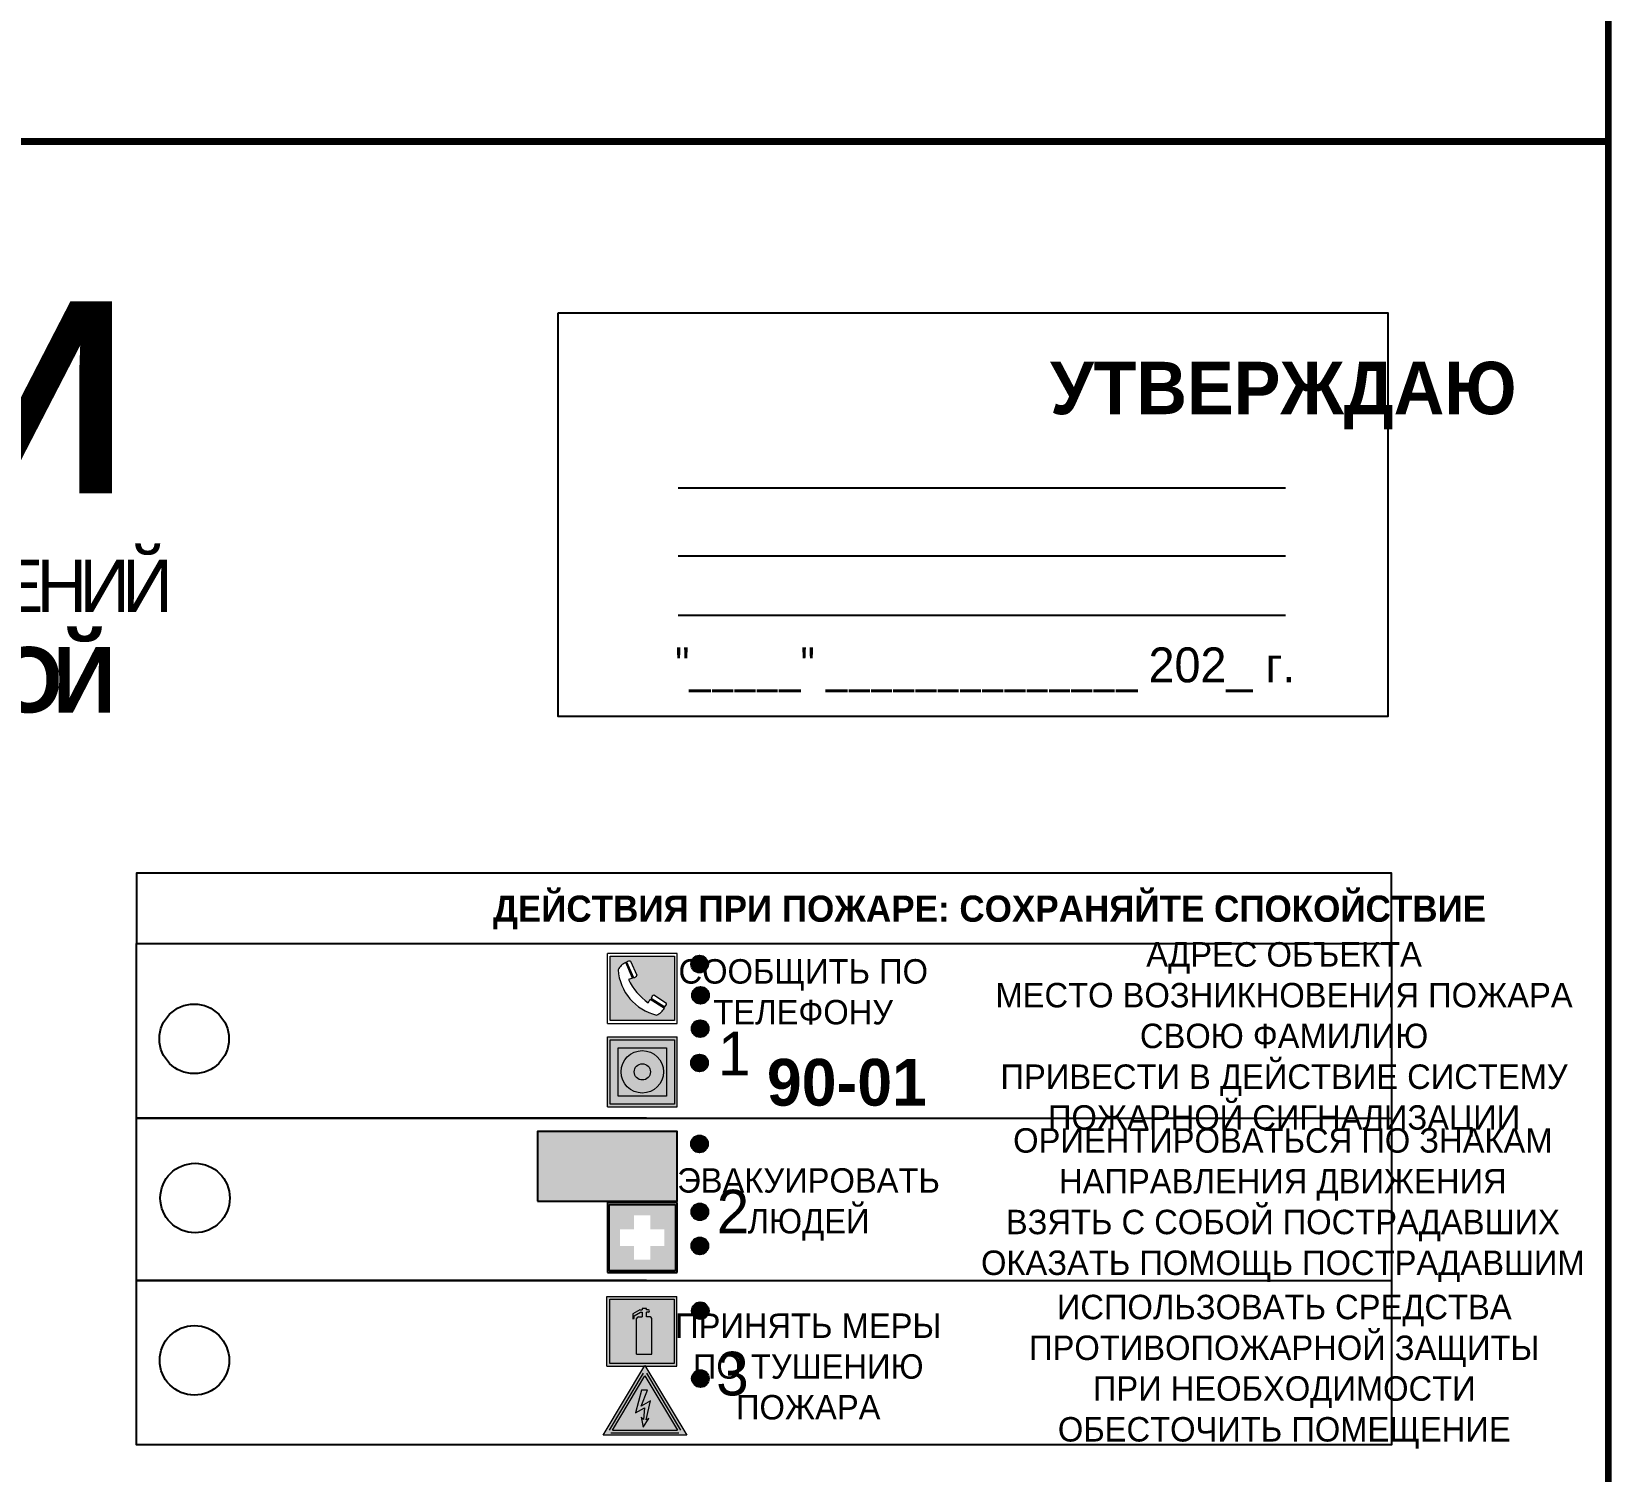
# Model space of a CAD drawing. Header units: millimetres. Extents: x 13114 to 67229, y 22859 to 38520.
# Drawn here: x 30390.8 to 30571.4, y 24913.3 to 25078.1 of the extents above; entities that cross this region are included whole.
import ezdxf

# ---------------------------------------------------------------- set-up
doc = ezdxf.new("R2010")
doc.units = ezdxf.units.MM
doc.styles.add('обычный', font='arial.ttf')

# ---------------------------------------------------------------- blocks, each defined once
blk = doc.blocks.new('A$C3E6D3DDE')
at = {"lineweight": 5}
h = blk.add_hatch(color=40, dxfattribs=at)
h.paths.add_polyline_path([(24.1, 1.45), (16.46, -11.35), (31.74, -11.35)])
h.paths.add_polyline_path([(24.09, -0.46), (30.03, -10.41), (18.14, -10.41)], flags=16)
h.paths.add_polyline_path([(24.54, -3.08), (23.41, -6.02), (25.13, -5.01), (24.33, -8.5), (24.82, -8.27), (23.79, -9.86), (23.4, -8.04), (23.8, -8.43), (24.04, -6.29), (22.39, -7.25), (23.44, -3.08)], flags=0)
h = blk.add_hatch(color=256, dxfattribs=at)
h.paths.add_polyline_path([(24.37, 0.03, 0.567511), (23.82, 0.03), (17.59, -10.4, 0.582454), (17.86, -10.88), (30.32, -10.88, 0.582149), (30.6, -10.4)])
h.paths.add_polyline_path([(24.09, -0.46), (18.14, -10.41), (30.03, -10.41)], flags=16)
h.paths.add_polyline_path([(24.54, -3.08), (23.41, -6.02), (25.13, -5.01), (24.33, -8.5), (24.82, -8.27), (23.79, -9.86), (23.4, -8.04), (23.8, -8.43), (24.04, -6.29), (22.39, -7.25), (23.44, -3.08)], flags=0)
h = blk.add_hatch(color=40, dxfattribs=at)
h.paths.add_polyline_path([(24.09, -0.46), (18.14, -10.41), (30.03, -10.41)])
h.paths.add_polyline_path([(24.82, -8.27), (23.79, -9.86), (23.4, -8.04), (23.8, -8.43), (24.04, -6.29), (22.39, -7.25), (23.44, -3.08), (24.54, -3.08), (23.41, -6.02), (25.13, -5.01), (24.33, -8.5)], flags=16)
at = {"color": 40, "lineweight": 5}
for p, q in [((16.46, -11.35), (24.1, 1.45)), ((24.1, 1.45), (31.74, -11.35))]:
    blk.add_line(p, q, dxfattribs=at)
at = {"lineweight": 5}
for p, q in [((17.59, -10.4), (23.82, 0.03)), ((24.37, 0.03), (30.6, -10.4)), ((18.14, -10.41), (24.09, -0.46)), ((24.09, -0.46), (30.03, -10.41)), ((23.44, -3.08), (22.39, -7.25)), ((23.41, -6.02), (24.54, -3.08)), ((25.13, -5.01), (23.41, -6.02)), ((24.54, -3.08), (23.44, -3.08)), ((24.33, -8.5), (25.13, -5.01)), ((22.39, -7.25), (24.04, -6.29)), ((23.8, -8.43), (23.4, -8.04)), ((23.4, -8.04), (23.79, -9.86)), ((23.79, -9.86), (24.82, -8.27)), ((24.04, -6.29), (23.8, -8.43)), ((24.82, -8.27), (24.33, -8.5)), ((17.86, -10.88), (30.32, -10.88)), ((18.14, -10.41), (30.03, -10.41))]:
    blk.add_line(p, q, dxfattribs=at)
at = {"color": 50, "lineweight": 5}
blk.add_line((31.74, -11.35), (16.46, -11.35), dxfattribs=at)
blk = doc.blocks.new('A$C456E1F9C')
at = {"lineweight": 5}
h = blk.add_hatch(color=242, dxfattribs=at)
h.paths.add_polyline_path([(0.51, -1.47), (0.51, -13.26), (12.29, -13.26), (12.29, -1.47)])
h.paths.add_polyline_path([(5.42, -4.95, -0.254479), (4.78, -5.4), (3.52, -2.53, -0.209735), (4.23, -2.4)], flags=16)
h.paths.add_polyline_path([(8.53, -8.6), (10.87, -10.17), (10.54, -10.76), (8.03, -9.13, -0.192251)], flags=16)
h.paths.add_polyline_path([(4.61, -5.49, 0.005518), (3.87, -5.72, 0.128647), (7.49, -10.01, 0.00809), (7.83, -9.33), (10.47, -10.97, -0.16736), (8.99, -12.25, -0.327862), (1.95, -3.95, -0.166952), (3.36, -2.62)], flags=16)
at = {"color": 242, "lineweight": 5}
for p, q in [((0, -13.77), (0, -0.97)), ((12.8, -0.97), (0, -0.97)), ((4.61, -5.49), (3.36, -2.62)), ((3.52, -2.53), (4.78, -5.4)), ((4.23, -2.4), (5.42, -4.95)), ((12.8, -13.77), (12.8, -0.97)), ((10.81, -10.12), (8.53, -8.6)), ((7.83, -9.33), (10.47, -10.97)), ((8.03, -9.13), (10.54, -10.76)), ((10.54, -10.76), (10.8, -10.3)), ((10.8, -10.3), (10.81, -10.12)), ((0, -13.77), (12.8, -13.77))]:
    blk.add_line(p, q, dxfattribs=at)
blk.add_lwpolyline([(0.51, -1.47), (12.29, -1.47), (12.29, -13.26), (0.51, -13.26)], close=True, dxfattribs=at)
for centre, radius, start, end in [((4.59, -5.34), 2.99, 114.2845, 152.1974), ((4.02, -3.27), 0.891, 76.3284, 123.7092), ((11.12, -3.31), 9.19, 183.9915, 256.6009), ((14.98, -39.1), 35.17, 107.1487, 108.4135), ((13.86, -0.94), 11.08, 205.5536, 234.8762), ((4.68, -4.59), 0.824, 276.9621, 334.0723), ((8.94, -9.5), 0.989, 114.4092, 157.9388), ((-13.31, 0.8), 23.44, 332.5487, 334.4027), ((7.87, -9.46), 3, 291.9291, 329.9329)]:
    blk.add_arc(centre, radius, start, end, dxfattribs=at)
blk = doc.blocks.new('A$C54414219')
at = {"true_color": 0xffffff}
h = blk.add_hatch(color=7, dxfattribs=at)
h.paths.add_polyline_path([(2.39, -9.45), (2.39, -18.3), (11.23, -18.3), (11.23, -9.45)], flags=0)
h.paths.add_polyline_path([(10.71, -13.87, -1), (2.92, -13.87, -1)], flags=0)
h.paths.add_polyline_path([(8.3, -13.87, -1), (5.33, -13.87, -1)], flags=0)
h.paths.add_polyline_path([(0.41, -7.47), (0.41, -20.27), (13.21, -20.27), (13.21, -7.47)])
h.paths.add_polyline_path([(0.92, -19.77), (12.71, -19.77), (12.71, -7.98), (0.92, -7.98)], flags=16)
h.paths.add_polyline_path([(11.23, -9.45), (11.23, -18.3), (2.39, -18.3), (2.39, -9.45)], flags=0)
at = {"lineweight": 5}
h = blk.add_hatch(color=242, dxfattribs=at)
h.paths.add_polyline_path([(12.71, -7.98), (0.92, -7.98), (0.92, -19.77), (12.71, -19.77)])
h.paths.add_polyline_path([(11.23, -18.3), (2.39, -18.3), (2.39, -9.45), (11.23, -9.45)], flags=16)
h.paths.add_polyline_path([(10.71, -13.87, -1), (2.92, -13.87, -1)], flags=0)
h.paths.add_polyline_path([(8.3, -13.87, -1), (5.33, -13.87, -1)], flags=0)
at = {"true_color": 0xffffff}
h = blk.add_hatch(color=7, dxfattribs=at)
h.paths.add_polyline_path([(2.39, -9.45), (2.39, -18.3), (11.23, -18.3), (11.23, -9.45)])
h.paths.add_polyline_path([(10.71, -13.87, -1), (2.92, -13.87, -1)], flags=16)
h.paths.add_polyline_path([(8.3, -13.87, -1), (5.33, -13.87, -1)], flags=0)
at = {"lineweight": 5}
h = blk.add_hatch(color=242, dxfattribs=at)
h.paths.add_polyline_path([(2.92, -13.87, 1), (10.71, -13.87, 1)])
h.paths.add_polyline_path([(8.3, -13.87, -1), (5.33, -13.87, -1)], flags=16)
at = {"color": 242, "lineweight": 5}
for p, q in [((0.41, -20.27), (0.41, -7.47)), ((0.41, -7.47), (13.21, -7.47)), ((0.41, -7.47), (13.21, -7.47)), ((13.21, -20.27), (13.21, -7.47)), ((0.41, -20.27), (13.21, -20.27))]:
    blk.add_line(p, q, dxfattribs=at)
for points in [[(0.92, -7.98), (12.71, -7.98), (12.71, -19.77), (0.92, -19.77)], [(2.39, -9.45), (11.23, -9.45), (11.23, -18.3), (2.39, -18.3)]]:
    blk.add_lwpolyline(points, close=True, dxfattribs=at)
for radius in [3.89, 1.49]:
    blk.add_circle((6.81, -13.87), radius, dxfattribs=at)
blk = doc.blocks.new('A$C32E8229D')
at = {"true_color": 0xffffff}
blk.add_hatch(color=7, dxfattribs=at).paths.add_polyline_path([(0, 0), (0, -8), (16, -8), (16, 0)])
h = blk.add_hatch(color=126)
h.paths.add_polyline_path([(0.2, -0.2), (15.8, -0.2), (15.8, -7.8), (0.2, -7.8)])
h.paths.add_polyline_path([(13.49, -2.05), (12.08, -2.05), (11.37, -2.63, 0.162397), (11.29, -2.84), (11.29, -3.63), (10.35, -3.63), (10.35, -4.05), (11.68, -4.05), (11.68, -3.48), (12.26, -4.28), (11.29, -5.1), (11.29, -6.78), (11.85, -6.78), (11.85, -5.44), (12.8, -4.64), (12.8, -5.94), (14.46, -5.94), (14.46, -5.39), (13.45, -5.39), (13.45, -3.97), (12.46, -2.59), (13.15, -2.59), (13.69, -3.34), (14.18, -3)], flags=16)
h.paths.add_polyline_path([(10.74, -1.82, 1), (11.8, -1.82, 1)], flags=16)
h.paths.add_polyline_path([(9.39, -3.59), (5.99, -3.59), (6.56, -3.03), (5.91, -3.03), (5.1, -3.83), (5.91, -4.64), (6.56, -4.64), (5.99, -4.09), (9.39, -4.09)], flags=16)
h.paths.add_polyline_path([(4.29, -1.08), (1.72, -1.08), (1.72, -6.6), (4.29, -6.6)], flags=16)
at = {"color": 126}
blk.add_lwpolyline([(16, -8), (0, -8), (0, 0), (16, 0)], close=True, dxfattribs=at)
blk = doc.blocks.new('A$C18900ED3')
h = blk.add_hatch(color=126)
h.paths.add_polyline_path([(-0.18, -0.18), (-7.02, -0.18), (-7.02, -7.02), (-0.18, -7.02)])
h.paths.add_polyline_path([(-5.89, -4.46), (-5.89, -2.77), (-4.46, -2.77), (-4.46, -1.31), (-2.77, -1.31), (-2.77, -2.77), (-1.33, -2.77), (-1.33, -4.46), (-2.77, -4.46), (-2.77, -5.89), (-4.46, -5.89), (-4.46, -4.46)], flags=16)
at = {"color": 126}
for p, q in [((-7.2, 0), (-7.2, -7.2)), ((0, 0), (-7.2, 0)), ((0, -7.2), (0, 0)), ((-7.02, -7.02), (-7.02, -0.18)), ((-7.02, -0.18), (-0.18, -0.18)), ((-0.18, -0.18), (-0.18, -7.02)), ((-7.2, -7.2), (0, -7.2)), ((-0.18, -7.02), (-7.02, -7.02))]:
    blk.add_line(p, q, dxfattribs=at)
blk = doc.blocks.new('A$C3AD82952')
at = {"true_color": 0xf5f5ff}
h = blk.add_hatch(color=7, dxfattribs=at)
h.dxf.hatch_style = 1
h.paths.add_polyline_path([(8.21, 8.73, 0.414214), (7.89, 9.05), (7.22, 9.05), (7.22, 9.92), (7.59, 9.92, 1), (7.57, 10.36), (7.22, 10.36), (7.22, 10.6), (6.43, 10.6), (6.43, 10.36), (6.01, 10.36), (4.74, 9.59), (4.74, 8.69), (4.98, 8.73), (4.98, 9.26), (6.12, 9.91), (6.43, 9.91), (6.43, 9.05), (5.76, 9.05, 0.414214), (5.44, 8.73), (5.44, 2.2), (8.21, 2.2)], flags=0)
h.paths.add_polyline_path([(12.8, 12.8), (0, 12.8), (0, 0), (12.8, 0)])
h.paths.add_polyline_path([(0.51, 12.29), (12.29, 12.29), (12.29, 0.51), (0.51, 0.51)], flags=16)
h.paths.add_polyline_path([(4.74, 9.59), (6.01, 10.36), (6.43, 10.36), (6.43, 10.6), (7.22, 10.6), (7.22, 10.36), (7.59, 10.36, -0.94586), (7.59, 9.92), (7.22, 9.92), (7.22, 9.05), (7.89, 9.05, -0.414214), (8.21, 8.73), (8.21, 2.2), (5.44, 2.2), (5.44, 8.73, -0.414214), (5.76, 9.05), (6.43, 9.05), (6.43, 9.91), (6.12, 9.91), (4.98, 9.26), (4.98, 8.73), (4.74, 8.69)], flags=0)
h = blk.add_hatch(color=242)
h.dxf.hatch_style = 1
h.paths.add_polyline_path([(12.29, 12.29), (0.51, 12.29), (0.51, 0.51), (12.29, 0.51)])
h.paths.add_polyline_path([(4.74, 8.69), (4.74, 9.59), (6.01, 10.36), (6.43, 10.36), (6.43, 10.6), (7.22, 10.6), (7.22, 10.36), (7.59, 10.36, -0.94586), (7.59, 9.92), (7.22, 9.92), (7.22, 9.05), (7.89, 9.05, -0.414214), (8.21, 8.73), (8.21, 2.2), (5.44, 2.2), (5.44, 8.73, -0.414214), (5.76, 9.05), (6.43, 9.05), (6.43, 9.91), (6.12, 9.91), (4.98, 9.26), (4.98, 8.73)], flags=16)
h = blk.add_hatch(color=7, dxfattribs=at)
h.dxf.hatch_style = 1
h.paths.add_polyline_path([(8.21, 8.73, 0.414214), (7.89, 9.05), (7.22, 9.05), (7.22, 9.92), (7.59, 9.92, 1), (7.57, 10.36), (7.22, 10.36), (7.22, 10.6), (6.43, 10.6), (6.43, 10.36), (6.01, 10.36), (4.74, 9.59), (4.74, 8.69), (4.98, 8.73), (4.98, 9.26), (6.12, 9.91), (6.43, 9.91), (6.43, 9.05), (5.76, 9.05, 0.414214), (5.44, 8.73), (5.44, 2.2), (8.21, 2.2)])
at = {"color": 242, "lineweight": 5}
for p, q in [((0, 0), (0, 12.8)), ((0, 12.8), (12.8, 12.8)), ((12.8, 0), (12.8, 12.8)), ((6.01, 10.36), (4.74, 9.59)), ((4.74, 9.59), (4.74, 8.69)), ((4.74, 8.69), (4.98, 8.73)), ((4.98, 9.26), (6.12, 9.91)), ((4.98, 8.73), (4.98, 9.26)), ((5.44, 2.2), (5.44, 8.73)), ((5.76, 9.05), (6.43, 9.05)), ((6.01, 10.36), (6.43, 10.36)), ((6.12, 9.91), (6.43, 9.91)), ((7.22, 10.6), (6.43, 10.6)), ((6.43, 10.6), (6.43, 10.36)), ((6.43, 9.91), (6.43, 9.05)), ((7.22, 10.36), (7.22, 10.6)), ((7.59, 10.36), (7.22, 10.36)), ((7.22, 9.05), (7.22, 9.92)), ((7.59, 9.92), (7.22, 9.92)), ((7.89, 9.05), (7.22, 9.05)), ((8.21, 2.2), (8.21, 8.73)), ((0, 0), (12.8, 0)), ((5.44, 2.2), (8.21, 2.2))]:
    blk.add_line(p, q, dxfattribs=at)
blk.add_lwpolyline([(0.51, 12.29), (12.29, 12.29), (12.29, 0.51), (0.51, 0.51)], close=True, dxfattribs=at)
for centre, radius, start, end in [((5.76, 8.73), 0.32, 90, 180), ((7.58, 10.14), 0.223, 273.1875, 86.8125), ((7.89, 8.73), 0.32, 0, 90)]:
    blk.add_arc(centre, radius, start, end, dxfattribs=at)

msp = doc.modelspace()

# ---------------------------------------------------------------- hatches: boundary and pattern name
at = {"lineweight": 0}
h = msp.add_hatch(color=256, dxfattribs=at)
h.dxf.hatch_style = 1
h.paths.add_polyline_path([(30466.32, 24971.36, 1), (30468.25, 24971.36, 1)])
h = msp.add_hatch(color=256, dxfattribs=at)
h.dxf.hatch_style = 1
h.paths.add_polyline_path([(30466.42, 24967.78, 1), (30468.36, 24967.78, 1)])
h = msp.add_hatch(color=256, dxfattribs=at)
h.dxf.hatch_style = 1
h.paths.add_polyline_path([(30466.39, 24963.97, 1), (30468.32, 24963.97, 1)])
h = msp.add_hatch(color=256, dxfattribs=at)
h.dxf.hatch_style = 1
h.paths.add_polyline_path([(30466.3, 24960.04, 1), (30468.24, 24960.04, 1)])
h = msp.add_hatch(color=256, dxfattribs=at)
h.dxf.hatch_style = 1
h.paths.add_polyline_path([(30466.32, 24950.77, 1), (30468.25, 24950.77, 1)])
h = msp.add_hatch(color=256, dxfattribs=at)
h.dxf.hatch_style = 1
h.paths.add_polyline_path([(30466.36, 24942.99, 1), (30468.29, 24942.99, 1)])
h = msp.add_hatch(color=256, dxfattribs=at)
h.dxf.hatch_style = 1
h.paths.add_polyline_path([(30466.35, 24939.09, 1), (30468.28, 24939.09, 1)])
h = msp.add_hatch(color=256, dxfattribs=at)
h.dxf.hatch_style = 1
h.paths.add_polyline_path([(30466.41, 24931.67, 1), (30468.34, 24931.67, 1)])
h = msp.add_hatch(color=256, dxfattribs=at)
h.dxf.hatch_style = 1
h.paths.add_polyline_path([(30466.41, 24923.9, 1), (30468.34, 24923.9, 1)])

# ---------------------------------------------------------------- linework, layer by layer
at = {"color": 6, "lineweight": 100}
for points in [[(29971.38, 25065.56), (30571.38, 25065.56), (30571.38, 25460.56), (29971.38, 25460.56)], [(29971.38, 24670.56), (30571.38, 24670.56), (30571.38, 25065.56), (29971.38, 25065.56)]]:
    msp.add_lwpolyline(points, close=True, dxfattribs=at)
for points in [[(30451.1, 25045.92), (30546.11, 25045.92), (30546.11, 24999.71), (30451.1, 24999.71)], [(30402.78, 24973.72), (30546.54, 24973.72), (30546.54, 24981.77), (30402.78, 24981.77)], [(30402.78, 24973.72), (30546.54, 24973.72), (30546.54, 24916.32), (30402.78, 24916.32)]]:
    msp.add_lwpolyline(points, close=True)
for points in [[(30464.85, 25025.87), (30534.38, 25025.87)], [(30464.85, 25018.11), (30534.38, 25018.11)], [(30464.85, 25011.32), (30534.38, 25011.32)], [(30461.19, 24953.72), (30402.78, 24953.72), (30546.54, 24953.72)], [(30461.19, 24935.15), (30402.78, 24935.15), (30546.54, 24935.15)]]:
    msp.add_lwpolyline(points)
for centre, radius in [((30467.29, 24971.36), 0.966), ((30467.39, 24967.78), 0.966), ((30409.4, 24962.8), 3.98), ((30467.35, 24963.97), 0.966), ((30467.27, 24960.04), 0.966), ((30467.28, 24950.77), 0.966), ((30409.5, 24944.57), 3.98), ((30467.32, 24942.99), 0.966), ((30467.31, 24939.09), 0.966), ((30467.37, 24931.67), 0.966), ((30409.43, 24925.99), 3.98), ((30467.38, 24923.9), 0.966)]:
    msp.add_circle(centre, radius)

# ---------------------------------------------------------------- block references
for name, p, xscale, yscale, zscale in [('A$C456E1F9C', (30456.73, 24973.18), 0.625, 0.625, 0.625), ('A$C54414219', (30456.47, 24967.69), 0.625, 0.625, 0.625), ('A$C18900ED3', (30464.73, 24944.05), 1.111111111007631, 1.111111111007631, 1.111111111007631), ('A$C3AD82952', (30456.68, 24925.31), 0.625, 0.625, 0.625), ('A$C3E6D3DDE', (30445.97, 24924.5), 0.625, 0.625, 0.625)]:
    msp.add_blockref(name, p, dxfattribs=dict(xscale=xscale, yscale=yscale, zscale=zscale))
at = {"xscale": -1}
msp.add_blockref('A$C32E8229D', (30464.73, 24952.2), dxfattribs=at)

# ---------------------------------------------------------------- texts
at = {"lineweight": 0, "style": 'обычный'}
for s, insert, char_height, width, attachment_point in [('{\\fProxima Nova Rg|b1|i0|c204|p2;ПЛАН ЭВАКУАЦИИ}', (30124.81, 25047.25), 22, 493.8901, 1), ('\\pi-18,l18,t18;{\\fProxima Nova Rg|b1|i0|c204|p2;УТВЕРЖДАЮ\\H1.1997x; }', (30534.14, 25036.45), 6, 126.6484, 5), ('{\\fArial Narrow|b0|i0|c204|p34;"_____" ______________ \\fProxima Nova Rg|b0|i0|c204|p2;202_ г. }', (30500.01, 25005.04), 4, 78.6503, 5), ('{\\fProxima Nova Rg|b1|i0|c204|p2;ДЕЙСТВИЯ ПРИ ПОЖАРЕ: СОХРАНЯЙТЕ СПОКОЙСТВИЕ\\H1.6644x; }', (30500.49, 24977.27), 3, 175.1736, 5), ('\\pi-8.4,l8.4,t8.4;{\\fProxima Nova Rg|b0|i0|c204|p2;АДРЕС ОБЪЕКТА\\PМЕСТО ВОЗНИКНОВЕНИЯ ПОЖАРА \\PСВОЮ ФАМИЛИЮ\\PПРИВЕСТИ В ДЕЙСТВИЕ СИСТЕМУ \\PПОЖАРНОЙ СИГНАЛИЗАЦИИ}', (30534.23, 24962.73), 2.8, 126.6484, 5), ('{\\fProxima Nova Rg|b0|i0|c204|p2;СООБЩИТЬ ПО \\PТЕЛЕФОНУ}', (30479.16, 24968.17), 2.8, 126.6484, 5), ('{\\fProxima Nova Rg|b0|i0|c204|p2;1\\H1.1667x; }', (30471.26, 24961.11), 5, 126.6484, 5), ('{\\fProxima Nova Rg|b1|i0|c204|p2;\\H1.0714x;90-01\\fProxima Nova Rg|b0|i0|c204|p2;\\H0.93331x; \\H1.3449x; }', (30484.16, 24957.79), 5, 126.6484, 5), ('\\pi-8.4,l8.4,t8.4;{\\fProxima Nova Rg|b0|i0|c204|p2;ОРИЕНТИРОВАТЬСЯ ПО ЗНАКАМ \\PНАПРАВЛЕНИЯ ДВИЖЕНИЯ\\PВЗЯТЬ С СОБОЙ ПОСТРАДАВШИХ\\PОКАЗАТЬ ПОМОЩЬ ПОСТРАДАВШИМ}', (30534.09, 24943.76), 2.8, 126.6484, 5), ('{\\fProxima Nova Rg|b0|i0|c204|p2;ЭВАКУИРОВАТЬ \\PЛЮДЕЙ}', (30479.77, 24943.85), 2.8, 126.6484, 5), ('{\\fProxima Nova Rg|b0|i0|c204|p2;2\\H1.1967x; }', (30471.11, 24943.02), 5, 126.6484, 5), ('\\pi-8.4,l8.4,t8.4;{\\fProxima Nova Rg|b0|i0|c204|p2;ИСПОЛЬЗОВАТЬ СРЕДСТВА \\PПРОТИВОПОЖАРНОЙ ЗАЩИТЫ \\PПРИ НЕОБХОДИМОСТИ \\PОБЕСТОЧИТЬ ПОМЕЩЕНИЕ}', (30534.25, 24924.69), 2.8, 126.6484, 5), ('{\\fProxima Nova Rg|b0|i0|c204|p2;ПРИНЯТЬ МЕРЫ \\PПО ТУШЕНИЮ \\PПОЖАРА}', (30479.73, 24925.27), 2.8, 126.6484, 5), ('{\\fProxima Nova Rg|b0|i0|c204|p2;3\\H1.1967x; }', (30471.05, 24924.44), 5, 126.6484, 5)]:
    msp.add_mtext(s, dxfattribs=dict(at, insert=insert, char_height=char_height, width=width, attachment_point=attachment_point))
at = {"color": 0, "lineweight": 0, "insert": (30277.19, 25012.61), "char_height": 7.5, "width": 449.2158, "attachment_point": 5, "style": 'обычный'}
msp.add_mtext('{\\fArial Black|b1|i0|c204|p34;\\H2x;\\T0.85;  \\fArial Narrow|b0|i0|c204|p34;\\H0.8x;\\W0.9;\\P\\fProxima Nova Rg|b0|i0|c204|p2;\\H0.5x;\\W1;\\C256;ПРИ ПОЖАРЕ  ИЛИ ДРУГИХ ЧРЕЗВЫЧАЙНЫХ СИТУАЦИЯХ  ИЗ ПОМЕЩЕНИЙ \\fProxima Nova Rg|b1|i0|c204|p2;\\H1.25x;\\PЦЭО : МУЖСКАЯ\\fProxima Nova Rg|b1|i0|c0|p2; \\fProxima Nova Rg|b1|i0|c204|p2; ДУШЕВАЯ ВОДОГРЕЙНОЙ КОТЕЛЬНОЙ\\P4ЭТАЖ}', dxfattribs=at)

doc.saveas('drawing.dxf')
